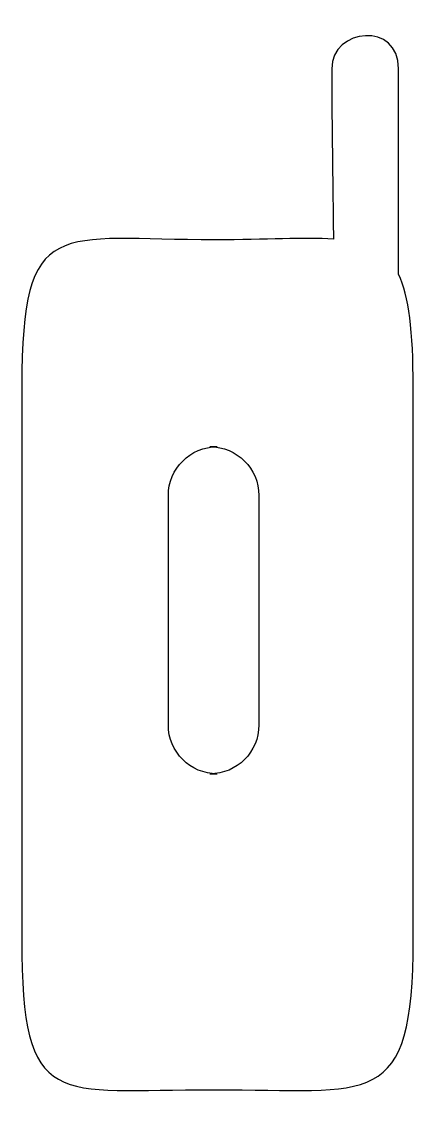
# Model space of a CAD drawing. Header units: centimetres. Extents: x -3.3 to 3.3, y -9.3 to 9.2.
import ezdxf

# ---------------------------------------------------------------- set-up
doc = ezdxf.new("R2010")
doc.units = ezdxf.units.CM
doc.header["$MEASUREMENT"] = 0
doc.layers.add('Camada 1', color=7, linetype='Continuous')

msp = doc.modelspace()

# ---------------------------------------------------------------- linework, layer by layer
at = {"layer": 'Camada 1'}
for points, knots in [([(1.94164, 8.41338), (1.94164, 9.11733), (3.09321, 9.21353), (3.07649, 8.41338), (3.07649, 8.41338), (3.07649, 8.41338), (3.07649, 4.91686), (3.07649, 4.91686), (3.07649, 4.91686), (3.25903, 4.54377), (3.32747, 3.94896), (3.32747, 3.0058), (3.32747, 3.0058), (3.32747, 3.0058), (3.32747, -1.69783), (3.32747, -1.69783), (3.32747, -1.69783), (3.32747, -1.69783), (3.32748, -6.40144), (3.32748, -6.40144), (3.32748, -6.40144), (3.32748, -9.34501), (2.6239, -8.96165), (-0.06371, -8.96165), (-0.06371, -8.96165), (-2.75132, -8.96165), (-3.32748, -9.34498), (-3.32748, -6.40144), (-3.32748, -6.40144), (-3.32748, -6.40144), (-3.32748, -1.69781), (-3.32748, -1.69781), (-3.32748, -1.69781), (-3.32748, -1.69781), (-3.32748, 3.00583), (-3.32748, 3.00583), (-3.32748, 3.00583), (-3.32748, 5.9498), (-2.71939, 5.50178), (-0.03175, 5.50178), (-0.03175, 5.50178), (0.82701, 5.50178), (1.47995, 5.54742), (1.97136, 5.51358), (1.97136, 5.51358), (1.97133, 5.51357), (1.94164, 7.70946), (1.94164, 8.41338)], [0, 0, 0, 0, 0.07692308, 0.07692308, 0.07692308, 0.07692308, 0.15384615, 0.15384615, 0.15384615, 0.15384615, 0.23076923, 0.23076923, 0.23076923, 0.23076923, 0.30769231, 0.30769231, 0.30769231, 0.30769231, 0.38461538, 0.38461538, 0.38461538, 0.38461538, 0.46153846, 0.46153846, 0.46153846, 0.46153846, 0.53846154, 0.53846154, 0.53846154, 0.53846154, 0.61538462, 0.61538462, 0.61538462, 0.61538462, 0.69230769, 0.69230769, 0.69230769, 0.69230769, 0.76923077, 0.76923077, 0.76923077, 0.76923077, 0.84615385, 0.84615385, 0.84615385, 0.84615385, 1, 1, 1, 1]), ([(-0.12798, -3.5864), (-0.12798, -3.5864), (-0.12798, -3.5864), (-0.12798, -3.5864), (-0.12798, -3.5864), (0.33144, -3.5864), (0.70411, -3.21368), (0.70411, -2.75426), (0.70411, -2.75426), (0.70411, -2.75426), (0.70411, 1.14953), (0.70411, 1.14953), (0.70411, 1.14953), (0.70411, 1.60895), (0.33144, 1.98164), (-0.12798, 1.98164), (-0.12798, 1.98164), (-0.12798, 1.98164), (-0.00394, 1.98165), (-0.00394, 1.98165), (-0.00394, 1.98165), (-0.46334, 1.98165), (-0.83603, 1.60896), (-0.83603, 1.14954), (-0.83603, 1.14954), (-0.83603, 1.14954), (-0.83603, -2.75425), (-0.83603, -2.75425), (-0.83603, -2.75425), (-0.83603, -3.21367), (-0.46334, -3.58639), (-0.00394, -3.58639), (-0.00394, -3.58639), (-0.00394, -3.58639), (-0.00394, -3.58639), (-0.00394, -3.58639), (-0.00394, -3.58639), (-0.00394, -3.58639), (-0.12798, -3.5864), (-0.12798, -3.5864)], [0, 0, 0, 0, 0.09090909, 0.09090909, 0.09090909, 0.09090909, 0.18181818, 0.18181818, 0.18181818, 0.18181818, 0.27272727, 0.27272727, 0.27272727, 0.27272727, 0.36363636, 0.36363636, 0.36363636, 0.36363636, 0.45454545, 0.45454545, 0.45454545, 0.45454545, 0.54545455, 0.54545455, 0.54545455, 0.54545455, 0.63636364, 0.63636364, 0.63636364, 0.63636364, 0.72727273, 0.72727273, 0.72727273, 0.72727273, 0.81818182, 0.81818182, 0.81818182, 0.81818182, 1, 1, 1, 1])]:
    msp.add_open_spline(points, degree=3, knots=knots, dxfattribs=at)

doc.saveas('drawing.dxf')
